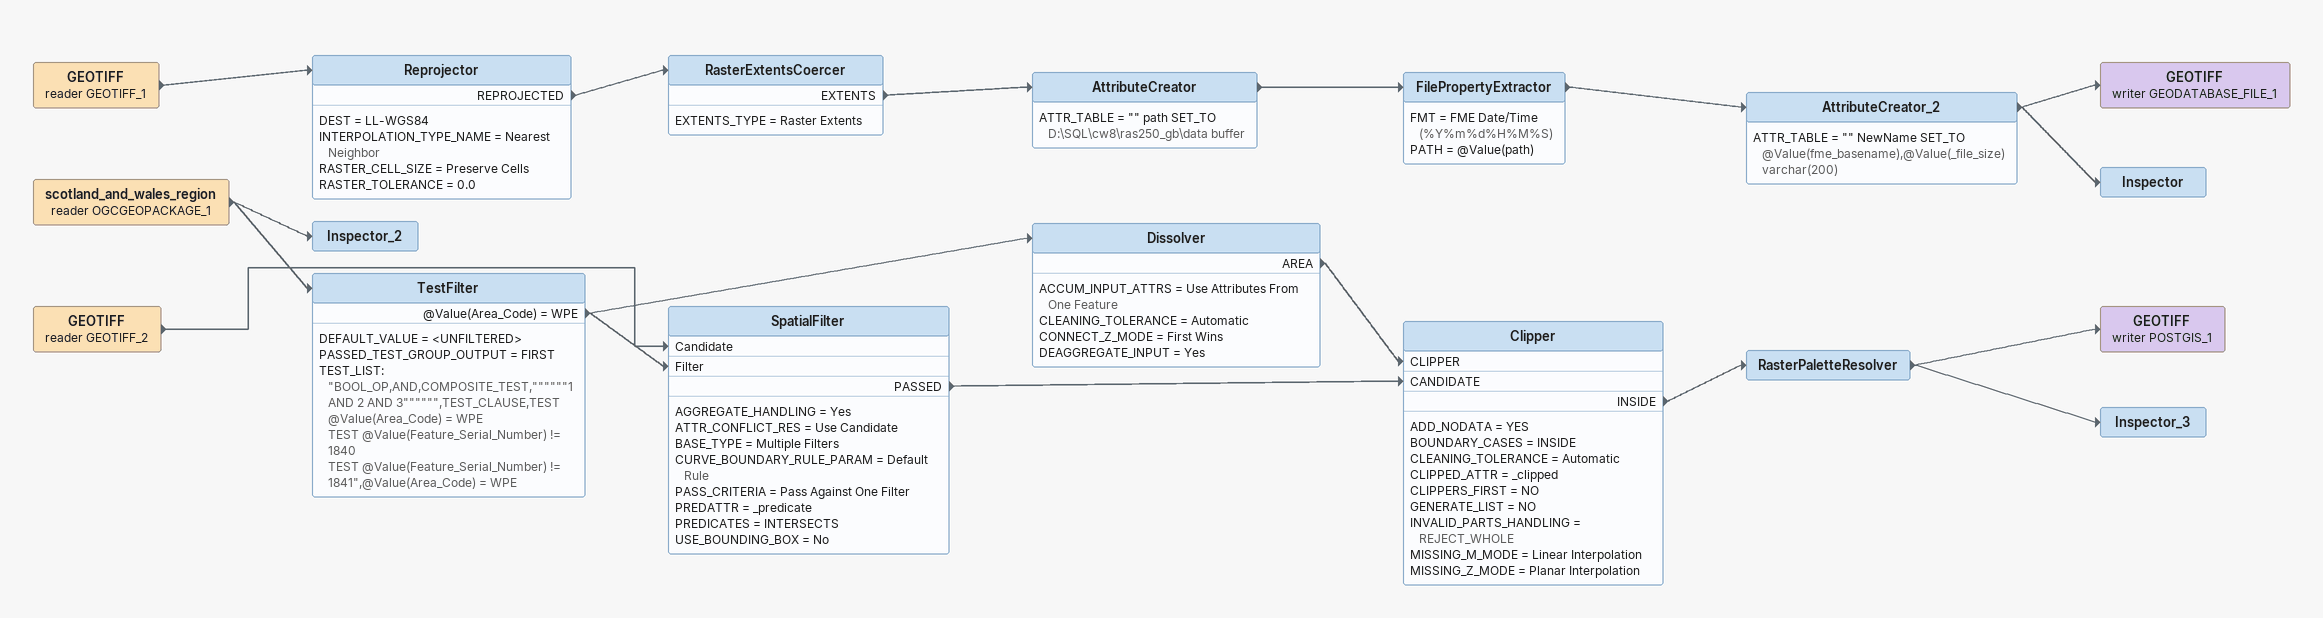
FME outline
GEOTIFF (reader GEOTIFF_1)
    -> Reprojector
Reprojector
    DEST = LL-WGS84
    INTERPOLATION_TYPE_NAME = Nearest Neighbor
    RASTER_CELL_SIZE = Preserve Cells
    RASTER_TOLERANCE = 0.0
    REPROJECTED -> RasterExtentsCoercer
RasterExtentsCoercer
    EXTENTS_TYPE = Raster Extents
    EXTENTS -> AttributeCreator
AttributeCreator
    ATTR_TABLE = "" path SET_TO D:\SQL\cw8\ras250_gb\data buffer
    -> FilePropertyExtractor
FilePropertyExtractor
    FMT = FME Date/Time (%Y%m%d%H%M%S)
    PATH = @Value(path)
    -> AttributeCreator_2
AttributeCreator_2
    ATTR_TABLE = "" NewName SET_TO @Value(fme_basename),@Value(_file_size) varchar(200)
    -> Inspector
    -> GEOTIFF (writer GEODATABASE_FILE_1)
GEOTIFF (writer GEODATABASE_FILE_1)
Inspector
scotland_and_wales_region (reader OGCGEOPACKAGE_1)
    -> Inspector_2
    -> TestFilter
Inspector_2
TestFilter
    DEFAULT_VALUE = <UNFILTERED>
    PASSED_TEST_GROUP_OUTPUT = FIRST
    TEST_LIST:
      "BOOL_OP,AND,COMPOSITE_TEST,""""""1 AND 2 AND 3"""""",TEST_CLAUSE,TEST @Value(Area_Code) = WPE
      TEST @Value(Feature_Serial_Number) != 1840
      TEST @Value(Feature_Serial_Number) != 1841",@Value(Area_Code) = WPE
    @Value(Area_Code) = WPE -> Dissolver
    @Value(Area_Code) = WPE -> SpatialFilter [Filter]
Dissolver
    ACCUM_INPUT_ATTRS = Use Attributes From One Feature
    CLEANING_TOLERANCE = Automatic
    CONNECT_Z_MODE = First Wins
    DEAGGREGATE_INPUT = Yes
    AREA -> Clipper [CLIPPER]
GEOTIFF (reader GEOTIFF_2)
    -> SpatialFilter [Candidate]
SpatialFilter
    AGGREGATE_HANDLING = Yes
    ATTR_CONFLICT_RES = Use Candidate
    BASE_TYPE = Multiple Filters
    CURVE_BOUNDARY_RULE_PARAM = Default Rule
    PASS_CRITERIA = Pass Against One Filter
    PREDATTR = _predicate
    PREDICATES = INTERSECTS
    USE_BOUNDING_BOX = No
    PASSED -> Clipper [CANDIDATE]
Clipper
    ADD_NODATA = YES
    BOUNDARY_CASES = INSIDE
    CLEANING_TOLERANCE = Automatic
    CLIPPED_ATTR = _clipped
    CLIPPERS_FIRST = NO
    GENERATE_LIST = NO
    INVALID_PARTS_HANDLING = REJECT_WHOLE
    MISSING_M_MODE = Linear Interpolation
    MISSING_Z_MODE = Planar Interpolation
    INSIDE -> RasterPaletteResolver
RasterPaletteResolver
    -> Inspector_3
    -> GEOTIFF (writer POSTGIS_1)
GEOTIFF (writer POSTGIS_1)
Inspector_3
